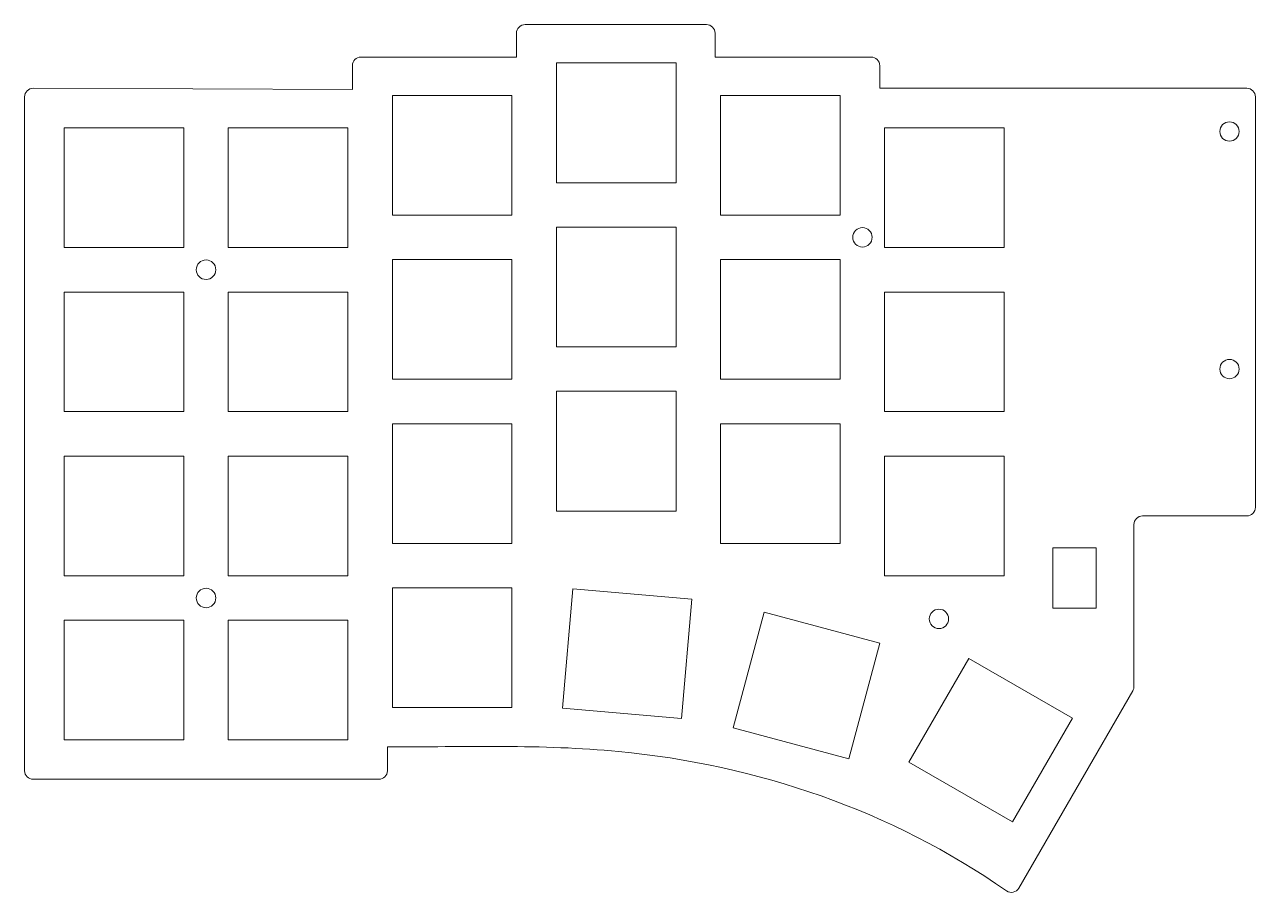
# Model space of a CAD drawing. Header units: millimetres. Extents: x -68 to 74, y -72 to 28.
import ezdxf

# ---------------------------------------------------------------- set-up
doc = ezdxf.new("R2010")
doc.units = ezdxf.units.MM

msp = doc.modelspace()

# ---------------------------------------------------------------- linework, layer by layer
at = {"color": 7, "linetype": 'Continuous', "lineweight": 15}
for p, q in [((-11.41, 27.37), (-11.41, 24.62)), ((10.59, 28.37), (-10.41, 28.37)), ((11.59, 24.62), (11.59, 27.37)), ((-11.41, 24.62), (-29.41, 24.62)), ((29.65, 24.62), (11.59, 24.62)), ((-30.41, 23.62), (-30.41, 20.87)), ((-6.78, 10.07), (-6.78, 23.93)), ((7.07, 23.93), (-6.78, 23.93)), ((7.07, 10.07), (7.07, 23.93)), ((30.65, 21), (30.65, 23.62)), ((-68.36, 20), (-68.36, -57.99)), ((-30.41, 20.87), (-67.36, 21)), ((-25.78, 6.33), (-25.78, 20.18)), ((-11.93, 20.18), (-25.78, 20.18)), ((-11.93, 6.33), (-11.93, 20.18)), ((12.22, 6.33), (12.22, 20.18)), ((26.07, 20.18), (12.22, 20.18)), ((26.07, 6.33), (26.07, 20.18)), ((30.65, 21), (73.15, 21)), ((74.15, 20), (74.15, -27.5)), ((-63.78, 2.58), (-63.78, 16.43)), ((-63.78, 16.43), (-49.93, 16.43)), ((-49.93, 2.58), (-49.93, 16.43)), ((-44.78, 2.58), (-44.78, 16.43)), ((-44.78, 16.43), (-30.93, 16.43)), ((-30.93, 2.58), (-30.93, 16.43)), ((31.22, 2.58), (31.22, 16.43)), ((45.07, 16.43), (31.22, 16.43)), ((45.07, 2.58), (45.07, 16.43)), ((7.07, 10.07), (-6.78, 10.07)), ((-11.93, 6.33), (-25.78, 6.33)), ((26.07, 6.33), (12.22, 6.33)), ((-6.78, -8.93), (-6.78, 4.92)), ((7.07, 4.92), (-6.78, 4.92)), ((7.07, -8.93), (7.07, 4.92)), ((-63.78, 2.58), (-49.93, 2.58)), ((-44.78, 2.58), (-30.93, 2.58)), ((45.07, 2.58), (31.22, 2.58)), ((-25.78, -12.68), (-25.78, 1.18)), ((-11.93, 1.18), (-25.78, 1.18)), ((-11.93, -12.68), (-11.93, 1.18)), ((12.22, -12.68), (12.22, 1.18)), ((26.07, 1.18), (12.22, 1.18)), ((26.07, -12.68), (26.07, 1.18)), ((-63.78, -16.43), (-63.78, -2.58)), ((-63.78, -2.58), (-49.93, -2.58)), ((-49.93, -16.43), (-49.93, -2.58)), ((-44.78, -16.43), (-44.78, -2.58)), ((-44.78, -2.58), (-30.93, -2.58)), ((-30.93, -16.43), (-30.93, -2.58)), ((31.22, -16.43), (31.22, -2.58)), ((45.07, -2.58), (31.22, -2.58)), ((45.07, -16.43), (45.07, -2.58)), ((7.07, -8.93), (-6.78, -8.93)), ((-11.93, -12.68), (-25.78, -12.68)), ((26.07, -12.68), (12.22, -12.68)), ((-6.78, -27.93), (-6.78, -14.07)), ((7.07, -14.07), (-6.78, -14.07)), ((7.07, -27.93), (7.07, -14.07)), ((-63.78, -16.43), (-49.93, -16.43)), ((-44.78, -16.43), (-30.93, -16.43)), ((45.07, -16.43), (31.22, -16.43)), ((-25.78, -31.68), (-25.78, -17.82)), ((-11.93, -17.82), (-25.78, -17.82)), ((-11.93, -31.68), (-11.93, -17.82)), ((12.22, -31.68), (12.22, -17.82)), ((26.07, -17.82), (12.22, -17.82)), ((26.07, -31.68), (26.07, -17.82)), ((-63.78, -35.42), (-63.78, -21.57)), ((-63.78, -21.57), (-49.93, -21.57)), ((-49.93, -35.42), (-49.93, -21.57)), ((-44.78, -35.42), (-44.78, -21.57)), ((-44.78, -21.57), (-30.93, -21.57)), ((-30.93, -35.42), (-30.93, -21.57)), ((31.22, -35.42), (31.22, -21.57)), ((45.07, -21.57), (31.22, -21.57)), ((45.07, -35.42), (45.07, -21.57)), ((7.07, -27.93), (-6.78, -27.93)), ((73.15, -28.5), (61.09, -28.5)), ((60.09, -29.5), (60.09, -48.23)), ((-11.93, -31.68), (-25.78, -31.68)), ((26.07, -31.68), (12.22, -31.68)), ((50.71, -32.19), (55.71, -32.19)), ((50.71, -32.19), (50.71, -39.19)), ((55.71, -32.19), (55.71, -39.19)), ((-63.78, -35.42), (-49.93, -35.42)), ((-44.78, -35.42), (-30.93, -35.42)), ((45.07, -35.42), (31.22, -35.42)), ((-25.78, -50.67), (-25.78, -36.83)), ((-11.93, -36.83), (-25.78, -36.83)), ((-11.93, -50.67), (-11.93, -36.83)), ((-6.09, -50.74), (-4.89, -36.94)), ((8.91, -38.15), (-4.89, -36.94)), ((7.7, -51.95), (8.91, -38.15)), ((13.69, -53.03), (17.27, -39.65)), ((30.65, -43.24), (17.27, -39.65)), ((50.71, -39.19), (55.71, -39.19)), ((-63.78, -54.42), (-63.78, -40.58)), ((-63.78, -40.58), (-49.93, -40.58)), ((-49.93, -54.42), (-49.93, -40.58)), ((-44.78, -54.42), (-44.78, -40.58)), ((-30.93, -40.58), (-44.78, -40.58)), ((-30.93, -54.42), (-30.93, -40.58)), ((27.06, -56.61), (30.65, -43.24)), ((34.04, -56.99), (40.96, -45)), ((52.96, -51.92), (40.96, -45)), ((46.76, -71.58), (59.96, -48.73)), ((-11.93, -50.67), (-25.78, -50.67)), ((7.7, -51.95), (-6.09, -50.74)), ((46.03, -63.91), (52.96, -51.92)), ((27.06, -56.61), (13.69, -53.03)), ((-63.78, -54.42), (-49.93, -54.42)), ((-30.93, -54.42), (-44.78, -54.42)), ((-26.36, -55.24), (-26.36, -57.99)), ((46.03, -63.91), (34.04, -56.99)), ((-27.36, -58.99), (-67.36, -58.99))]:
    msp.add_line(p, q, dxfattribs=at)
for centre, radius in [((71.15, 16), 1.12), ((28.65, 3.75), 1.12), ((-47.35, 0), 1.13), ((71.15, -11.5), 1.12), ((-47.35, -38), 1.13), ((37.51, -40.42), 1.12)]:
    msp.add_circle(centre, radius, dxfattribs=at)
for centre, start, end in [((-10.41, 27.37), 90, 180), ((10.59, 27.37), 0, 90), ((-29.41, 23.62), 90, 180), ((29.65, 23.62), 0, 90), ((-67.36, 20), 89.7964, 180), ((73.15, 20), 0, 90), ((61.09, -29.5), 90, 180), ((73.15, -27.5), 270, 0), ((59.09, -48.23), 330, 0), ((-67.36, -57.99), 180, 270), ((-27.36, -57.99), 270, 0), ((45.9, -71.08), 235.0117, 330)]:
    msp.add_arc(centre, 1, start, end, dxfattribs=at)
msp.add_open_spline([(-26.36, -55.24), (-17.49, -55.24), (7.69, -54.34), (32.04, -62.6), (45.32, -71.9)], degree=3, knots=[0, 0, 0, 0, 0.3526789, 0.9858021, 0.9858021, 0.9858021, 0.9858021], dxfattribs=at)

doc.saveas('drawing.dxf')
